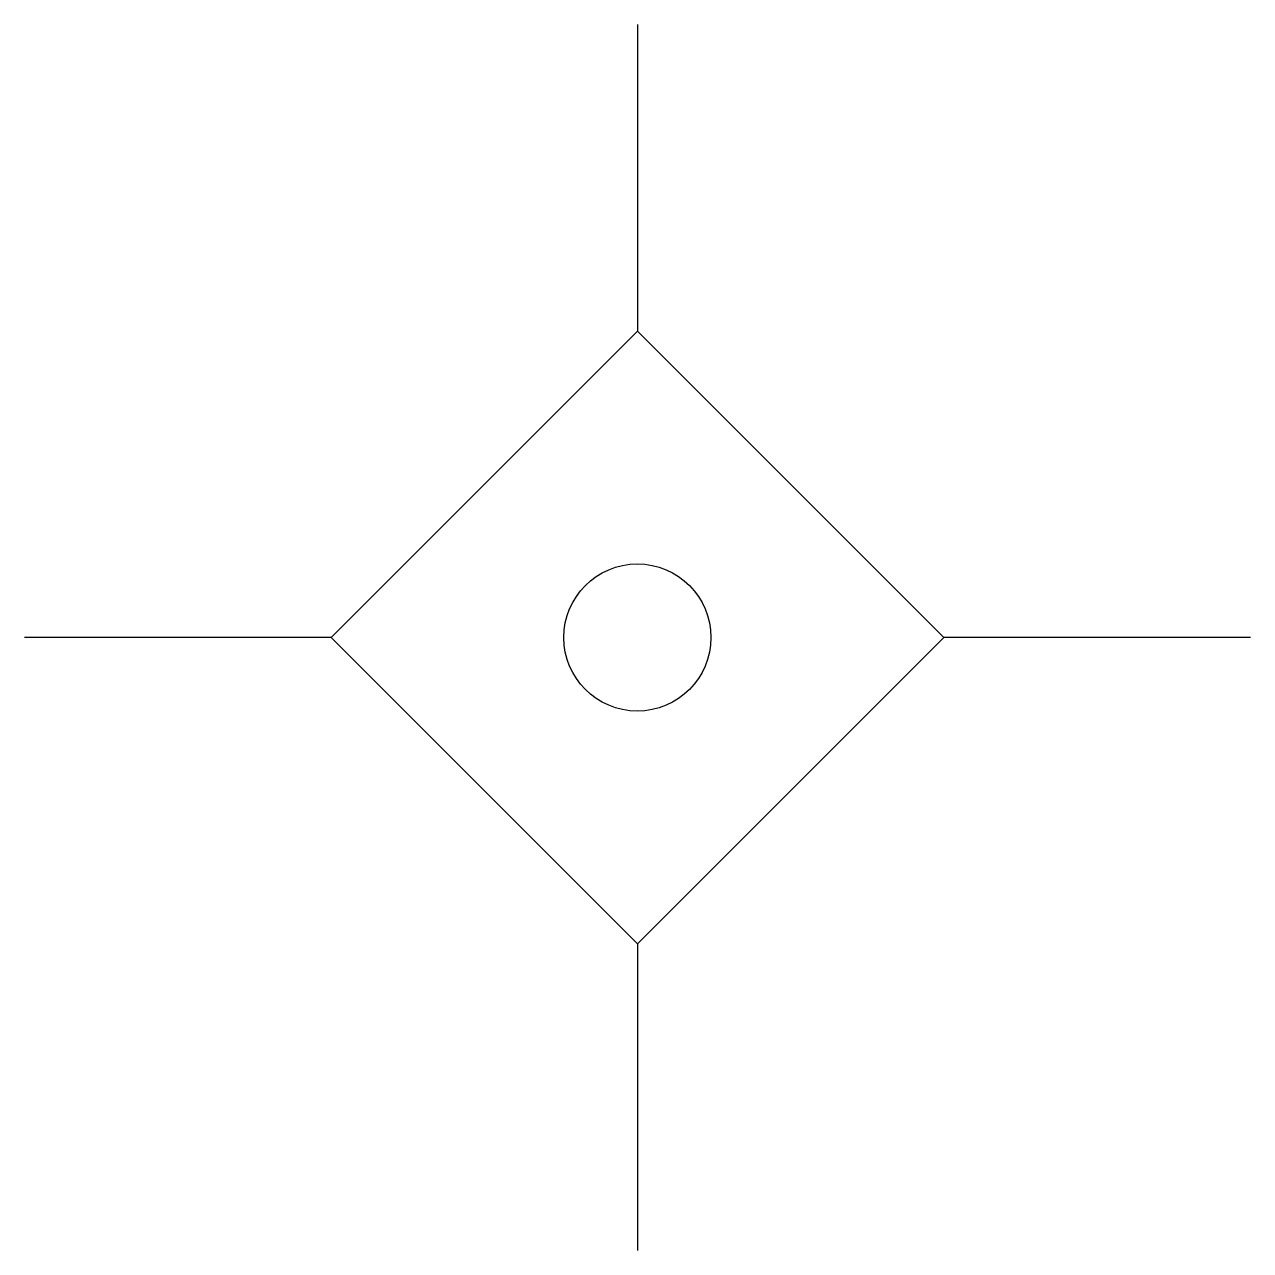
# Model space of a CAD drawing. Extents: x 544194 to 550524, y 1833570 to 1838340.
# Drawn here: x 544615.27 to 544620.27, y 1834296.75 to 1834301.75 of the extents above.
import ezdxf

# ---------------------------------------------------------------- set-up
doc = ezdxf.new("R2010")
doc.units = 0
doc.layers.add('Level 11', color=7, linetype='Continuous')

msp = doc.modelspace()

# ---------------------------------------------------------------- linework, layer by layer
at = {"layer": 'Level 11'}
for p, q in [((544617.77, 1834301.75), (544617.77, 1834300.5)), ((544617.77, 1834300.5), (544616.52, 1834299.25)), ((544619.02, 1834299.25), (544617.77, 1834300.5)), ((544616.52, 1834299.25), (544615.27, 1834299.25)), ((544616.52, 1834299.25), (544617.77, 1834298)), ((544617.77, 1834298), (544619.02, 1834299.25)), ((544620.27, 1834299.25), (544619.02, 1834299.25)), ((544617.77, 1834298), (544617.77, 1834296.75))]:
    msp.add_line(p, q, dxfattribs=at)
msp.add_circle((544617.7695, 1834299.25), 0.3, dxfattribs=at)

doc.saveas('drawing.dxf')
